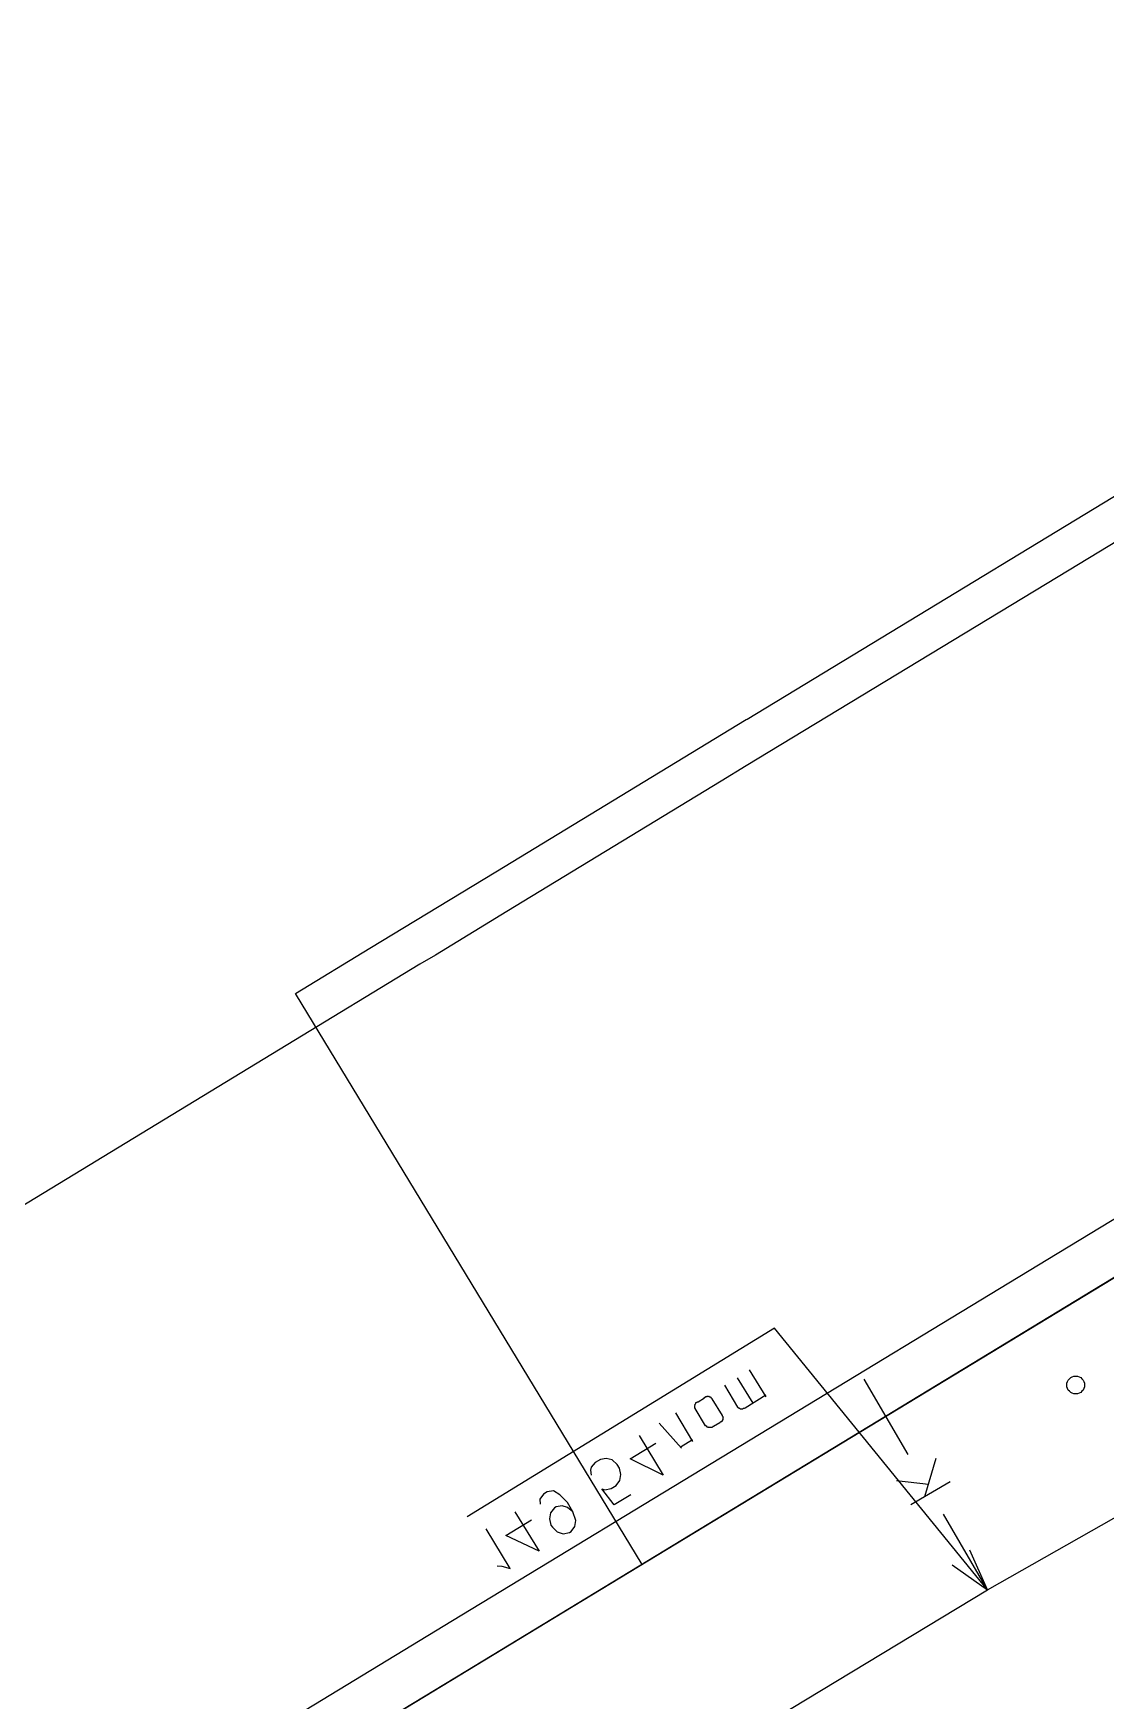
# Model space of a CAD drawing. Header units: metres. Extents: x 20 to 357, y 34 to 206.
# Drawn here: x 218.26 to 242.36, y 162.81 to 200.25 of the extents above; entities that cross this region are included whole.
import ezdxf

# ---------------------------------------------------------------- set-up
doc = ezdxf.new("R2010")
doc.units = ezdxf.units.M
for name, color, linetype in [('BOUNDARY', 7, 'Continuous'), ('BUILDING', 7, 'Continuous'), ('GRASS', 7, 'Continuous'), ('SEWER', 7, 'Continuous')]:
    doc.layers.add(name, color=color, linetype=linetype)

# ---------------------------------------------------------------- blocks, each defined once
blk = doc.blocks.new('КАЛИНА_ОБЫКНОВЕННАЯ')
blk.add_circle((0, 0), 0.2)

msp = doc.modelspace()

# ---------------------------------------------------------------- linework, layer by layer
at = {"layer": 'BOUNDARY'}
msp.add_lwpolyline([(266.507, 196.845), (263.46, 198.109), (258.269, 200.254), (258.269, 200.254), (257.917, 199.352), (256.619, 197.241), (260.04, 191.609), (261.745, 188.794), (263.889, 185.264), (263.889, 185.264), (261.778, 183.988), (258.962, 182.272), (253.331, 178.852), (250.515, 177.147), (244.884, 173.727), (242.069, 172.022), (236.438, 168.601), (233.611, 166.886), (227.98, 163.465), (225.165, 161.761), (219.534, 158.34), (216.718, 156.624)], dxfattribs=at)
at = {"layer": 'BUILDING'}
msp.add_lwpolyline([(231.945, 165.865), (224.157, 178.693), (225.828, 179.708), (228.653, 181.423), (234.282, 184.842), (234.3, 184.853), (237.106, 186.552), (242.728, 189.967), (242.747, 189.978), (243.325, 190.329), (243.284, 190.406), (256.062, 198.164), (263.895, 185.262)], close=True, dxfattribs=at)
for points in [[(246.413, 191.159), (241.541, 188.2), (241.541, 188.2), (234.282, 183.801), (234.282, 183.801), (233.721, 183.46), (233.721, 183.46), (228.904, 180.534), (228.904, 180.534), (227.298, 179.556), (227.298, 179.556), (226.946, 179.347), (226.946, 179.347), (223.944, 177.521), (223.944, 177.521), (211.131, 169.734)], [(223.284, 161.937), (227.683, 164.609), (227.683, 164.609), (241.057, 172.726), (241.057, 172.726), (242.96, 173.88)]]:
    msp.add_lwpolyline(points, dxfattribs=at)
at = {"layer": 'GRASS'}
msp.add_lwpolyline([(208.129, 151.411), (229.971, 164.675), (247.513, 175.321), (255.355, 180.083), (262.426, 184.373), (263.537, 185.055), (263.889, 185.264), (255.96, 163.091), (255.652, 163.014), (254.673, 162.706), (248.052, 159.682), (240.716, 156.316), (224.142, 148.376), (202.762, 136.432)], dxfattribs=at)
at = {"layer": 'SEWER'}
for points in [[(238.912, 165.863), (239.704, 165.302), (239.704, 165.302), (234.92, 171.175), (234.92, 171.175), (228.013, 166.941)], [(234.436, 169.492), (234.084, 170.064)], [(234.733, 169.635), (234.359, 170.24)], [(237.923, 168.337), (236.933, 170.031)], [(233.347, 169.613), (233.347, 169.624), (233.347, 169.624), (233.358, 169.624), (233.358, 169.624), (233.358, 169.635), (233.358, 169.635), (233.369, 169.635), (233.369, 169.635), (233.38, 169.635), (233.38, 169.635), (233.38, 169.646), (233.38, 169.646), (233.391, 169.635), (233.391, 169.635), (233.402, 169.646), (233.402, 169.646), (233.413, 169.646), (233.413, 169.646), (233.424, 169.635), (233.424, 169.635), (233.435, 169.646), (233.435, 169.646), (233.446, 169.646), (233.446, 169.646), (233.457, 169.635), (233.457, 169.635), (233.468, 169.635), (233.468, 169.635), (233.479, 169.635), (233.479, 169.635), (233.479, 169.624), (233.479, 169.624), (233.49, 169.624), (233.49, 169.624), (233.49, 169.613), (233.49, 169.613), (233.501, 169.602), (233.501, 169.602), (233.512, 169.591)], [(234.722, 169.668), (234.26, 169.382), (234.26, 169.382), (234.249, 169.382), (234.249, 169.382), (234.238, 169.371), (234.238, 169.371), (234.227, 169.371), (234.227, 169.371), (234.216, 169.371), (234.216, 169.371), (234.205, 169.36), (234.205, 169.36), (234.194, 169.36), (234.194, 169.36), (234.183, 169.36), (234.183, 169.36), (234.172, 169.36), (234.172, 169.36), (234.161, 169.36), (234.161, 169.36), (234.15, 169.36), (234.15, 169.36), (234.15, 169.371), (234.15, 169.371), (234.15, 169.36), (234.15, 169.36), (234.139, 169.371), (234.139, 169.371), (234.128, 169.371), (234.128, 169.371), (234.117, 169.382), (234.117, 169.382), (234.106, 169.393), (234.106, 169.393), (234.106, 169.382), (234.106, 169.382), (234.095, 169.393), (234.095, 169.393), (234.095, 169.404), (234.095, 169.404), (233.798, 169.899)], [(239.704, 165.302), (247.667, 169.811)], [(233.083, 168.634), (232.699, 169.272)], [(233.138, 169.371), (233.127, 169.382), (233.127, 169.382), (233.127, 169.393), (233.127, 169.393), (233.138, 169.393), (233.138, 169.393), (233.127, 169.404), (233.127, 169.404), (233.127, 169.415), (233.127, 169.415), (233.127, 169.426), (233.127, 169.426), (233.127, 169.437), (233.127, 169.437), (233.138, 169.448), (233.138, 169.448), (233.127, 169.459), (233.127, 169.459), (233.138, 169.459), (233.138, 169.459), (233.138, 169.47), (233.138, 169.47), (233.149, 169.481), (233.149, 169.481), (233.149, 169.492), (233.149, 169.492), (233.149, 169.503), (233.149, 169.503), (233.16, 169.503), (233.16, 169.503), (233.171, 169.514), (233.171, 169.514), (233.182, 169.514), (233.182, 169.514), (233.182, 169.525), (233.182, 169.525), (233.193, 169.525), (233.193, 169.525), (233.204, 169.525)], [(233.369, 168.986), (233.138, 169.371)], [(233.204, 169.525), (233.347, 169.613)], [(233.512, 169.591), (233.743, 169.217)], [(232.83, 168.48), (232.325, 169.041)], [(233.545, 168.964), (233.534, 168.964), (233.534, 168.964), (233.523, 168.953), (233.523, 168.953), (233.512, 168.942), (233.512, 168.942), (233.501, 168.942), (233.501, 168.942), (233.49, 168.942), (233.49, 168.942), (233.479, 168.942), (233.479, 168.942), (233.468, 168.942), (233.468, 168.942), (233.457, 168.942), (233.457, 168.942), (233.446, 168.942), (233.446, 168.942), (233.435, 168.942), (233.435, 168.942), (233.424, 168.942), (233.424, 168.942), (233.424, 168.953), (233.424, 168.953), (233.413, 168.942), (233.413, 168.942), (233.413, 168.953), (233.413, 168.953), (233.402, 168.953), (233.402, 168.953), (233.402, 168.964), (233.402, 168.964), (233.391, 168.975), (233.391, 168.975), (233.391, 168.964), (233.391, 168.964), (233.38, 168.975), (233.38, 168.975), (233.38, 168.986), (233.38, 168.986), (233.369, 168.986)], [(233.688, 169.052), (233.545, 168.964)], [(233.743, 169.217), (233.743, 169.206), (233.743, 169.206), (233.754, 169.195), (233.754, 169.195), (233.754, 169.184), (233.754, 169.184), (233.754, 169.173), (233.754, 169.173), (233.765, 169.162), (233.765, 169.162), (233.754, 169.151), (233.754, 169.151), (233.754, 169.14), (233.754, 169.14), (233.765, 169.14), (233.765, 169.14), (233.754, 169.129), (233.754, 169.129), (233.754, 169.118), (233.754, 169.118), (233.754, 169.107), (233.754, 169.107), (233.743, 169.107), (233.743, 169.107), (233.743, 169.096), (233.743, 169.096), (233.732, 169.096), (233.732, 169.096), (233.732, 169.085), (233.732, 169.085), (233.732, 169.074), (233.732, 169.074), (233.721, 169.074), (233.721, 169.074), (233.71, 169.074), (233.71, 169.074), (233.71, 169.063), (233.71, 169.063), (233.699, 169.063), (233.699, 169.063), (233.688, 169.052)], [(231.874, 168.766), (232.413, 167.876), (232.413, 167.876), (231.676, 168.238), (231.676, 168.238), (232.248, 168.59)], [(233.072, 168.667), (232.819, 168.513)], [(231.687, 167.436), (231.313, 167.205), (231.313, 167.205), (231.038, 167.568), (231.038, 167.568), (231.104, 167.546), (231.104, 167.546), (231.247, 167.579), (231.247, 167.579), (231.357, 167.645), (231.357, 167.645), (231.445, 167.755), (231.445, 167.755), (231.467, 167.887), (231.467, 167.887), (231.434, 168.029), (231.434, 168.029), (231.379, 168.117), (231.379, 168.117), (231.269, 168.216), (231.269, 168.216), (231.137, 168.249), (231.137, 168.249), (231.005, 168.227), (231.005, 168.227), (230.884, 168.161), (230.884, 168.161), (230.796, 168.051), (230.796, 168.051), (230.785, 167.985), (230.785, 167.985), (230.796, 167.876)], [(238.297, 167.392), (238.55, 168.26)], [(230.389, 167.051), (230.268, 167.15), (230.268, 167.15), (230.147, 167.183), (230.147, 167.183), (230.015, 167.161), (230.015, 167.161), (229.971, 167.139), (229.971, 167.139), (229.883, 167.029), (229.883, 167.029), (229.861, 166.897), (229.861, 166.897), (229.894, 166.754), (229.894, 166.754), (229.927, 166.71), (229.927, 166.71), (230.037, 166.6), (230.037, 166.6), (230.169, 166.556), (230.169, 166.556), (230.312, 166.589), (230.312, 166.589), (230.345, 166.611), (230.345, 166.611), (230.433, 166.721), (230.433, 166.721), (230.455, 166.853), (230.455, 166.853), (230.389, 167.051), (230.389, 167.051), (230.268, 167.26), (230.268, 167.26), (230.092, 167.436), (230.092, 167.436), (229.949, 167.524), (229.949, 167.524), (229.806, 167.502), (229.806, 167.502), (229.729, 167.447), (229.729, 167.447), (229.641, 167.337), (229.641, 167.337), (229.652, 167.227)], [(238.374, 167.667), (237.659, 167.744)], [(238.868, 167.722), (237.978, 167.205)], [(229.08, 167.051), (229.63, 166.171), (229.63, 166.171), (228.882, 166.523), (228.882, 166.523), (229.454, 166.875)], [(228.684, 165.841), (228.794, 165.83), (228.794, 165.83), (228.981, 165.775), (228.981, 165.775), (228.442, 166.666)], [(239.704, 165.302), (238.714, 166.996)], [(239.704, 165.302), (239.308, 166.193)], [(231.236, 160.188), (239.704, 165.302)]]:
    msp.add_lwpolyline(points, dxfattribs=at)

# ---------------------------------------------------------------- block references
at = {"layer": 'BUSH'}
msp.add_blockref('КАЛИНА_ОБЫКНОВЕННАЯ', (241.685, 169.899), dxfattribs=at)

doc.saveas('drawing.dxf')
